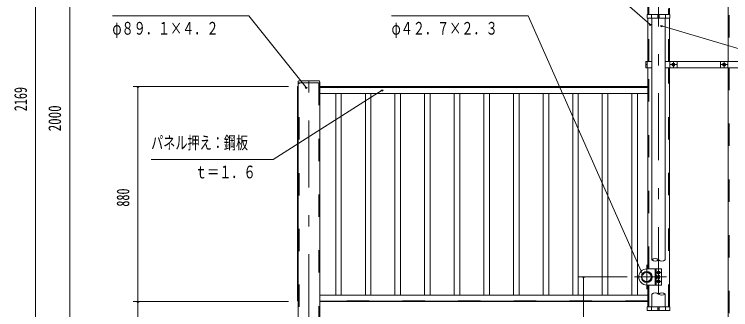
# Model space of a CAD drawing. Units: millimetres, scale not verified. Extents: x -34086 to 34091, y -14700 to 14700.
# Drawn here: x 14091 to 24374, y 2219 to 6454 of the extents above; entities that cross this region are included whole.
import ezdxf
from ezdxf.enums import TextEntityAlignment as Align

# ---------------------------------------------------------------- set-up
doc = ezdxf.new("R2010")
doc.units = ezdxf.units.MM
doc.header["$LTSCALE"] = 80
doc.linetypes.add('USER2', pattern=[10, 4, -6])
doc.linetypes.add('USER3', pattern=[24, 12, -5, 2, -5])
for name, color, linetype, lineweight in [('0-6_2-02BOLD', 7, 'Continuous', 18), ('0-7_2-12HIDDEN', 3, 'USER2', 18), ('0-8_2-22CENTER', 3, 'USER3', 18), ('0-9_2-42THIN', 4, 'Continuous', 18), ('0-A_2-52DIM', 3, 'Continuous', 18)]:
    doc.layers.add(name, color=color, linetype=linetype, lineweight=lineweight)
doc.styles.add('ＭＳ ゴシック', font='')
doc.styles.get('ＭＳ ゴシック').set_extended_font_data('MS Gothic')

msp = doc.modelspace()

# ---------------------------------------------------------------- linework, layer by layer
at = {"layer": '0-6_2-02BOLD'}
for p, q in [((23182.32, 6453.9), (23182.32, 7241.41)), ((24337.33, 5778.4), (24337.33, 7241.41)), ((23494.17, 6543.06), (23494.17, 6453.9)), ((23182.32, 6397.9), (23182.32, 5778.4)), ((23236.39, 6453.9), (23236.39, 6397.9)), ((23241.99, 6397.9), (23241.99, 2932.9)), ((23327.57, 6453.9), (23327.57, 6397.9)), ((23327.57, 6425.9), (23348.92, 6425.9)), ((23348.92, 6397.9), (23348.92, 6453.9)), ((23434.51, 2932.9), (23434.51, 6397.9)), ((23440.07, 6397.9), (23440.07, 6453.9)), ((23494.17, 5778.4), (23494.17, 6397.9)), ((23176.73, 5778.4), (23176.73, 5687.41)), ((23499.77, 5687.41), (23499.77, 5778.4)), ((23604.77, 5687.41), (23604.77, 5778.4)), ((24226.72, 5778.4), (24226.72, 5687.41)), ((24331.71, 5687.41), (24331.71, 5778.4)), ((23176.73, 5732.91), (23155.38, 5732.91)), ((23155.38, 5687.41), (23241.99, 5687.41)), ((23182.31, 5687.41), (23182.31, 2803.4)), ((23494.16, 2260.9), (23494.16, 5687.41)), ((24337.32, 1063.9), (24337.32, 5687.41)), ((18163.32, 657.9), (18163.32, 5487.9)), ((18163.32, 5470.4), (18475.17, 5470.4)), ((18173.81, 5498.4), (18464.67, 5498.4)), ((18475.17, 5417.9), (23182.32, 5417.9)), ((23182.32, 5406.7), (18475.17, 5406.7)), ((18475.17, 5319.2), (23182.32, 5319.2)), ((23303.24, 2803.4), (23303.24, 2572.4)), ((23244.44, 2677.4), (23248.29, 2677.4)), ((23303.24, 2698.01), (23318.97, 2698.01)), ((23318.97, 2677.8), (23303.24, 2677.8)), ((23320.74, 2698.4), (23338.25, 2698.4)), ((23338.25, 2677.4), (23320.74, 2677.4)), ((23338.25, 2698.01), (23350.47, 2698.01)), ((23350.47, 2677.8), (23338.25, 2677.8)), ((23182.32, 2572.4), (23182.32, 2260.9)), ((23303.24, 2667.7), (23318.97, 2667.7)), ((23182.32, 2426.8), (18475.17, 2426.8)), ((23241.98, 2260.9), (23241.98, 2442.9)), ((23434.51, 2260.9), (23434.51, 2442.9)), ((18475.17, 2339.3), (23182.32, 2339.3)), ((23182.32, 2337.9), (18475.17, 2337.9)), ((23236.38, 2204.9), (23236.38, 2260.9)), ((23327.56, 2204.9), (23327.56, 2260.9)), ((23348.92, 2232.9), (23327.56, 2232.9)), ((23348.92, 2260.9), (23348.92, 2204.9)), ((23440.06, 2204.9), (23440.06, 2260.9))]:
    msp.add_line(p, q, dxfattribs=at)
for points in [[(23499.77, 6397.9), (23499.77, 6453.9), (23176.72, 6453.9), (23176.72, 6397.9)], [(23534.34, 5722.81), (23551.83, 5712.69), (23569.34, 5722.81), (23569.34, 5743.01), (23551.83, 5753.12), (23534.34, 5743.01)], [(24262.15, 5722.81), (24279.64, 5712.69), (24297.16, 5722.81), (24297.16, 5743.01), (24279.64, 5753.12), (24262.15, 5743.01)], [(23320.74, 2740.8), (23338.25, 2730.69), (23355.75, 2740.8), (23355.75, 2761.01), (23338.25, 2771.11), (23320.74, 2761.01)], [(23352.24, 2705.05), (23350.47, 2708.11), (23338.25, 2708.11), (23338.25, 2667.7), (23350.47, 2667.7), (23352.24, 2670.75)], [(23320.74, 2614.8), (23320.74, 2635), (23338.25, 2645.11), (23355.75, 2635), (23355.75, 2614.8), (23338.25, 2604.69)], [(23176.72, 2260.9), (23176.72, 2204.9), (23499.77, 2204.9), (23499.77, 2260.9)]]:
    msp.add_lwpolyline(points, close=True, dxfattribs=at)
for points in [[(23155.38, 5687.41), (23155.38, 5778.4), (23241.99, 5778.4)], [(23434.51, 5778.4), (24676.11, 5778.4), (24676.11, 5687.41), (23434.51, 5687.41)], [(18475.17, 5487.9), (18475.17, 657.9), (18163.23, 657.9)], [(18163.32, 2343.5), (18156.49, 2343.5), (18156.49, 5417.9), (18163.32, 5417.9)], [(23170.25, 2803.4), (23380.23, 2803.4), (23380.23, 2572.4), (23170.25, 2572.4)], [(23248.29, 2698.4), (23244.44, 2698.4), (23240.94, 2694.9), (23240.94, 2680.9), (23244.44, 2677.41), (23244.44, 2698.4)], [(23318.97, 2667.7), (23320.74, 2670.75), (23320.74, 2705.05), (23318.97, 2708.11), (23303.24, 2708.11)]]:
    msp.add_lwpolyline(points, dxfattribs=at)
for centre, radius in [((23551.83, 5732.91), 21.88), ((23551.83, 5732.91), 17.15), ((24279.64, 5732.91), 21.88), ((24279.64, 5732.91), 17.15), ((23170.25, 2687.9), 78.75), ((23166.22, 2687.9), 74.72), ((23166.22, 2687.9), 66.67), ((23338.25, 2750.9), 21.88), ((23338.25, 2750.9), 17.15), ((23338.25, 2624.9), 21.88), ((23338.25, 2624.9), 17.15)]:
    msp.add_circle(centre, radius, dxfattribs=at)
for centre, radius, start, end in [((18173.81, 5487.9), 10.5, 90, 180), ((18464.67, 5487.9), 10.5, 0, 90), ((23170.25, 2687.9), 115.5, 90, 270), ((23312.63, 2703.06), 8.11, 321.46857, 360), ((23312.63, 2672.75), 8.11, 0, 38.54623), ((23290.96, 2687.9), 29.79, 340.17088, 19.83133), ((23344.13, 2703.06), 8.11, 321.45377, 0), ((23344.13, 2672.75), 8.11, 0, 38.53143), ((23322.46, 2687.91), 29.79, 340.16867, 19.82912)]:
    msp.add_arc(centre, radius, start, end, dxfattribs=at)
at = {"layer": '0-7_2-12HIDDEN'}
for p, q in [((23197.02, 6453.9), (23197.02, 7241.41)), ((24352.03, 7241.41), (24352.03, 5778.4)), ((23479.47, 6453.9), (23479.47, 6537.72)), ((23197.02, 5778.4), (23197.02, 6397.9)), ((23479.47, 5778.4), (23479.47, 6397.9)), ((23197.02, 2803.4), (23197.02, 5687.41)), ((23479.46, 2260.9), (23479.46, 5687.41)), ((24352.03, 5687.41), (24352.03, 1063.9)), ((18178.02, 657.9), (18178.02, 5470.4)), ((18460.47, 5470.4), (18460.47, 657.9)), ((18160.69, 5417.9), (18160.69, 2343.5)), ((23182.32, 5412.3), (18475.17, 5412.3)), ((18475.17, 5402.5), (23182.32, 5402.5)), ((23292.04, 2572.4), (23292.04, 2803.4)), ((23197.02, 2260.9), (23197.02, 2572.4)), ((23182.32, 2343.5), (18475.17, 2343.5))]:
    msp.add_line(p, q, dxfattribs=at)
at = {"layer": '0-8_2-22CENTER'}
for p, q in [((23338.25, 7241.41), (23338.25, -1281.07)), ((18319.25, 132.9), (18319.25, 5775.85)), ((23551.83, 5689.16), (23551.83, 5776.65)), ((24279.64, 5776.65), (24279.64, 5689.16)), ((23595.59, 5732.91), (23508.08, 5732.91)), ((24323.41, 5732.91), (24235.89, 5732.91)), ((23170.25, 2512.9), (23170.25, 2862.9)), ((22995.24, 2687.9), (23450.24, 2687.9)), ((23294.49, 2750.9), (23381.99, 2750.9)), ((23384.28, 2624.9), (23294.49, 2624.9))]:
    msp.add_line(p, q, dxfattribs=at)
at = {"layer": '0-9_2-42THIN'}
for p, q in [((18704.24, 5319.2), (18704.24, 2426.8)), ((18784.74, 2426.8), (18784.74, 5319.2)), ((19129.5, 5319.2), (19129.5, 2426.8)), ((19209.99, 2426.8), (19209.99, 5319.2)), ((19554.74, 5319.2), (19554.74, 2426.8)), ((19635.24, 2426.8), (19635.24, 5319.2)), ((19979.99, 5319.2), (19979.99, 2426.8)), ((20060.49, 2426.8), (20060.49, 5319.2)), ((20405.24, 5319.2), (20405.24, 2426.8)), ((20485.74, 2426.8), (20485.74, 5319.2)), ((20830.49, 5319.2), (20830.49, 2426.8)), ((20910.99, 2426.8), (20910.99, 5319.2)), ((21255.74, 5319.2), (21255.74, 2426.8)), ((21336.24, 2426.8), (21336.24, 5319.2)), ((21680.99, 5319.2), (21680.99, 2426.8)), ((21761.49, 2426.8), (21761.49, 5319.2)), ((22106.24, 5319.2), (22106.24, 2426.8)), ((22186.74, 2426.8), (22186.74, 5319.2)), ((22531.49, 5319.2), (22531.49, 2426.8)), ((22611.99, 2426.8), (22611.99, 5319.2)), ((22956.74, 5319.2), (22956.74, 2426.8)), ((23037.24, 2426.8), (23037.24, 5319.2)), ((23241.64, 2695.6), (23248.61, 2695.6)), ((23248.61, 2680.2), (23241.64, 2680.2)), ((23338.25, 2695.6), (23320.74, 2695.6)), ((23320.74, 2680.2), (23338.25, 2680.2))]:
    msp.add_line(p, q, dxfattribs=at)
for centre, start, end in [((23290.12, 2875.49), 50.03191, 129.96809), ((23290.12, 2990.32), 230.03191, 309.96809), ((23386.37, 2990.32), 230.03349, 309.96651), ((23290.12, 2385.48), 50.03349, 129.96651), ((23386.37, 2385.49), 50.03191, 129.96809), ((23386.37, 2500.32), 230.03191, 309.96809)]:
    msp.add_arc(centre, 74.92, start, end, dxfattribs=at)
at = {"layer": '0-A_2-52DIM'}
for p, q in [((14395.74, 1532.9), (14395.74, 9124.4)), ((14885.74, 9124.4), (14885.74, -1127.1)), ((21465.75, 6432.9), (19505.74, 6432.9)), ((21465.74, 6432.9), (23109.91, 2728.79)), ((23232.31, 6309.67), (23204.31, 6309.67)), ((23395.61, 6288.17), (23367.61, 6288.17)), ((15795.75, 5417.9), (18026.36, 5417.9)), ((15879.74, 5417.9), (15851.74, 5417.9)), ((15865.74, 1532.9), (15865.74, 5417.9)), ((18294.59, 5404.79), (18266.59, 5404.79)), ((19383.63, 5365.57), (19355.63, 5365.57)), ((22890.24, 2687.9), (22190.25, 2687.9)), ((22274.24, 2687.9), (22246.24, 2687.9)), ((22260.24, 2687.9), (22260.24, 1532.9)), ((23123.91, 2728.79), (23095.91, 2728.79)), ((18026.36, 2337.9), (15795.75, 2337.9)), ((15879.74, 2337.9), (15851.74, 2337.9))]:
    msp.add_line(p, q, dxfattribs=at)
for points in [[(23218.31, 6309.67), (21955.75, 7412.9), (19995.75, 7412.9)], [(18280.59, 5404.79), (17458.24, 6432.9), (15498.25, 6432.9)], [(28185.75, 5697.9), (25385.74, 5697.9), (23381.61, 6288.17)], [(16053.99, 4372.25), (17803.99, 4372.25), (19369.63, 5365.57)]]:
    msp.add_lwpolyline(points, dxfattribs=at)
for centre in [(23218.31, 6309.67), (23381.61, 6288.17), (15865.74, 5417.9), (18280.59, 5404.79), (19369.63, 5365.57), (22260.24, 2687.9), (23109.91, 2728.79), (15865.74, 2337.9)]:
    msp.add_arc(centre, 14, 180, 0, dxfattribs=at)

# ---------------------------------------------------------------- texts
at = {"layer": '0-A_2-52DIM', "color": 7, "style": 'ＭＳ ゴシック', "width": 0.7}
for s, p in [('φ８９．１×４．２', (15498.25, 6107.77)), ('φ４２．７×２．３', (19505.74, 6107.77)), ('パネル押え：鋼板', (16054, 4467.12)), ('ｔ＝１．６', (16684, 4047.12))]:
    msp.add_text(s, height=182.3, dxfattribs=at).set_placement(p, align=Align.BOTTOM_LEFT)
at = {"layer": '0-A_2-52DIM', "color": 7, "style": 'ＭＳ ゴシック'}
for s, width, p in [('2169', 0.7, (14325.75, 5064.92)), ('2000', 0.75, (14815.75, 4776.66)), ('880', 0.7, (15795.75, 3696.29))]:
    msp.add_text(s, height=182.3, rotation=90, dxfattribs=dict(at, width=width)).set_placement(p, align=Align.BOTTOM_LEFT)

doc.saveas('drawing.dxf')
